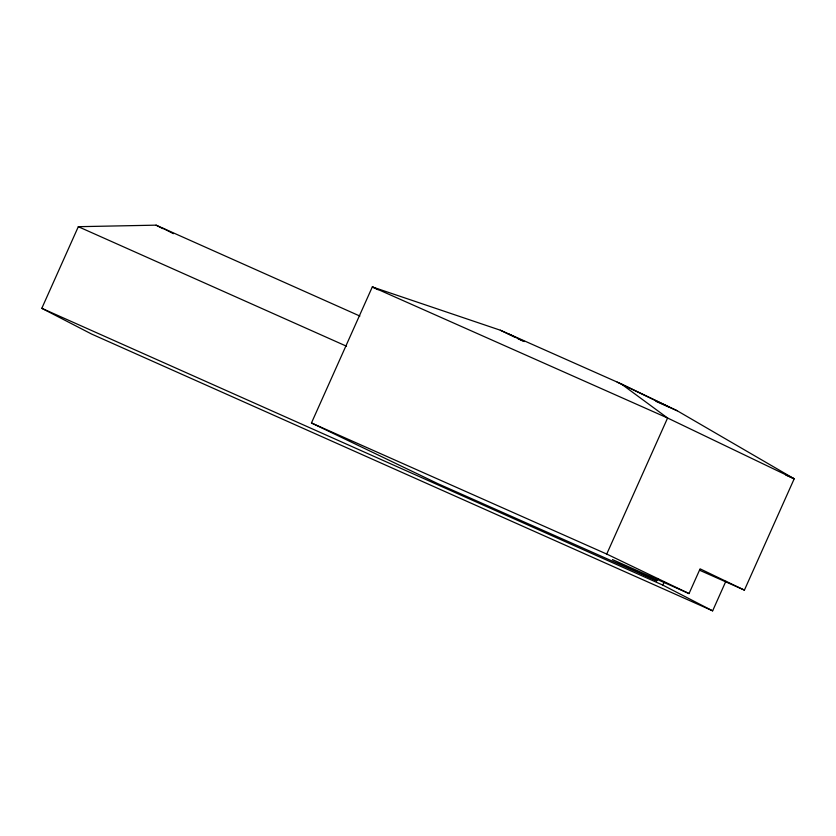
<?xml version="1.0" encoding="UTF-8"?>
<svg xmlns="http://www.w3.org/2000/svg" width="836" height="836" viewBox="0 0 836 836"><rect width="100%" height="100%" fill="white"/><g stroke="black" fill="none" stroke-linecap="round" stroke-linejoin="round"><path stroke-width="1.25" d="M725.867 581.271L712.638 610.844L91.626 334.066L41.8 308.317L78.312 226.692L156.071 225.156L359.888 316.06M657.786 578.491L656.73 580.842L438.054 483.762L311.452 422.974L372.313 286.926L500.346 330.22L621.2 383.87L677.223 410.769L794.2 478.798L744.406 590.122L699.617 570.236M744.406 590.122L700.098 568.846L689.031 593.581L606.727 554.059L667.588 418.01L621.2 383.87M712.638 610.844L662.812 585.106L664.401 581.563M655.894 401.301L677.223 410.769M785.861 475.099L794.2 478.798L667.588 418.01L372.313 286.926L378.165 289.737M311.452 422.974L606.727 554.059M689.031 593.581L612.433 559.577L656.73 580.842M78.312 226.692L346.512 346.219M41.8 308.317L662.812 585.106M617.187 382.156L669.458 407.257M508.121 333.731L524.381 341.537M500.346 330.22L515.519 337.504M517.85 338.622L522.521 340.869M163.114 228.353L173.397 233.672M156.071 225.156L162.811 228.636"/></g></svg>
